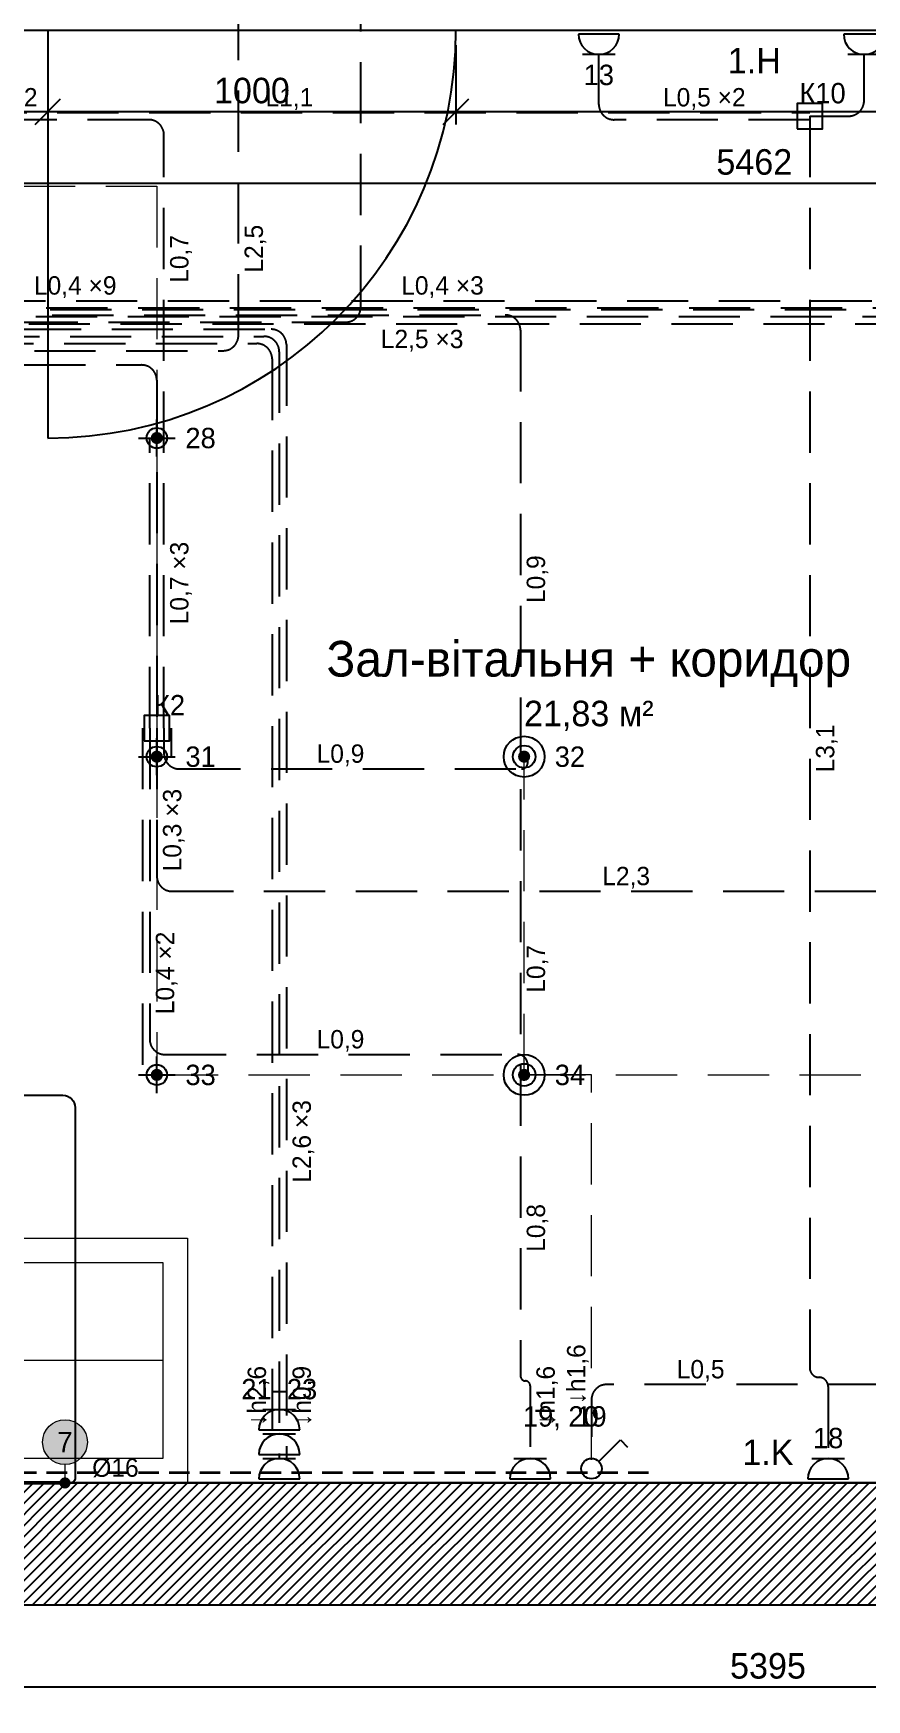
# Model space of a CAD drawing. Header units: millimetres. Extents: x -1100 to 7951, y -541 to 6973.
# Drawn here: x 2747 to 4789, y -531 to 3553 of the extents above; entities that cross this region are included whole.
import ezdxf
from ezdxf.enums import TextEntityAlignment as Align

# ---------------------------------------------------------------- set-up
doc = ezdxf.new("R2010")
doc.units = ezdxf.units.MM
doc.linetypes.add('E_CABLE_DASH', pattern=[225, 150, -75])
doc.linetypes.add('E_LED_DASH', pattern=[75, 50, -25])
doc.layers.add('A-AREA', color=8, linetype='Continuous', plot=False)
for name, color, linetype in [('A-DIMS', 2, 'Continuous'), ('A-DOOR', 3, 'Continuous'), ('A-TEXT', 7, 'Continuous'), ('A-WALL', 7, 'Continuous'), ('E-LED', 221, 'E_LED_DASH'), ('E-LIGHT', 6, 'Continuous'), ('E-LINK', 5, 'E_CABLE_DASH'), ('E-SOCKET', 1, 'Continuous'), ('E-SWITCH', 5, 'Continuous'), ('E-TEXT', 7, 'Continuous'), ('L-TEXT', 7, 'Continuous'), ('P-COLD', 5, 'Continuous'), ('P-FIXT', 7, 'Continuous'), ('P-SEWER', 34, 'Continuous'), ('P-SYMB', 8, 'Continuous'), ('P-TEXT', 7, 'Continuous'), ('W-BOX', 1, 'Continuous'), ('W-CABLE-DEVICE', 1, 'E_CABLE_DASH'), ('W-CABLE-DEVICE-RCD', 1, 'E_CABLE_DASH'), ('W-CABLE-LIGHT', 1, 'E_CABLE_DASH'), ('W-CABLE-LOW', 1, 'E_CABLE_DASH'), ('W-CABLE-SOCKET', 1, 'E_CABLE_DASH'), ('W-TEXT', 7, 'Continuous')]:
    doc.layers.add(name, color=color, linetype=linetype)
doc.styles.add('PLEX_LIGHT', font='IBMPlexSans-Light.ttf')
doc.dimstyles.new('PLAN', dxfattribs={"dimscale": 25, "dimtxt": 2.5, "dimasz": 2.5, "dimexe": 1.25, "dimexo": 1.5, "dimgap": 0.8, "dimtad": 1, "dimdec": 0, "dimtxsty": 'PLEX_LIGHT', "dimtsz": 1.25, "dimcen": 2.5, "dimdle": 1.25, "dimclrd": 2, "dimclre": 2, "dimclrt": 2, "dimazin": 3, "dimtfac": 1, "dimtmove": 0, "dimatfit": 3})

# ---------------------------------------------------------------- blocks, each defined once
blk = doc.blocks.new('E_SOCKET')
at = {"color": 0}
for p, q in [((-1.6, 2.4), (1.6, 2.4)), ((-2, 0.4), (2, 0.4))]:
    blk.add_line(p, q, dxfattribs=at)
blk.add_arc((0, 0.4), 2, 0, 180, dxfattribs=at)
at = {"style": 'PLEX_LIGHT', "flags": 1}
for tag in ['GROUP', 'H', 'ID']:
    blk.add_attdef(tag, (0, 0), '', height=2, dxfattribs=at)
blk = doc.blocks.new('E_SWITCH')
at = {"color": 0}
for p, q in [((0.71, 2.11), (2.83, 4.23)), ((2.83, 4.23), (3.54, 3.52))]:
    blk.add_line(p, q, dxfattribs=at)
blk.add_circle((0, 1.4), 1, dxfattribs=at)
at = {"style": 'PLEX_LIGHT', "flags": 1}
for tag in ['GROUP', 'H', 'ID']:
    blk.add_attdef(tag, (0, 0), '', height=2, dxfattribs=at)
blk = doc.blocks.new('E_DOWNLIGHT')
h = blk.add_hatch(color=0)
h.dxf.hatch_style = 1
edge = h.paths.add_edge_path()
edge.add_arc((0, 0), 0.6, 0, 360)
at = {"color": 0}
for p, q in [((0, -1.8), (0, 1.8)), ((-1.8, 0), (1.8, 0))]:
    blk.add_line(p, q, dxfattribs=at)
blk.add_circle((0, 0), 1, dxfattribs=at)
at = {"style": 'PLEX_LIGHT', "flags": 1}
for tag in ['GROUP', 'H', 'ID']:
    blk.add_attdef(tag, (0, 0), '', height=2, dxfattribs=at)
blk = doc.blocks.new('E_PENDANT')
h = blk.add_hatch(color=0)
h.dxf.hatch_style = 1
edge = h.paths.add_edge_path()
edge.add_arc((0, 0), 0.6, 0, 360)
at = {"color": 0}
for radius in [2, 1.1]:
    blk.add_circle((0, 0), radius, dxfattribs=at)
at = {"style": 'PLEX_LIGHT', "flags": 1}
for tag in ['GROUP', 'H', 'ID']:
    blk.add_attdef(tag, (0, 0), '', height=2, dxfattribs=at)

msp = doc.modelspace()

# ---------------------------------------------------------------- hatches: boundary and pattern name
at = {"layer": 'A-WALL'}
h = msp.add_hatch(dxfattribs=at)
h.set_pattern_fill('ANSI31', scale=6)
h.paths.add_polyline_path([(1750, 0), (1850, 0), (7245, 0), (7245, -300), (1850, -300), (1750, -300)])
at = {"layer": 'P-FIXT', "true_color": 0xffffff}
h = msp.add_hatch(color=7, dxfattribs=at)
h.dxf.hatch_style = 1
edge = h.paths.add_edge_path()
edge.add_arc((2825, 100), 55, 0, 360)
at = {"layer": 'P-FIXT', "true_color": 0x1f77b4}
h = msp.add_hatch(color=7, dxfattribs=at)
h.dxf.hatch_style = 1
edge = h.paths.add_edge_path()
edge.add_arc((2825, 0), 13.8, 0, 360)
at = {"layer": 'P-FIXT', "true_color": 0x8c564b}
h = msp.add_hatch(color=7, dxfattribs=at)
h.dxf.hatch_style = 1
edge = h.paths.add_edge_path()
edge.add_arc((2825, 0), 13.8, 0, 360)

# ---------------------------------------------------------------- linework, layer by layer
at = {"layer": 'A-AREA'}
msp.add_lwpolyline([(1850, 0), (1850, 2350), (2450, 2350), (2450, 2450), (0, 2450), (0, 3911), (1783, 3911), (1783, 3561), (7245, 3561), (7245, 0)], close=True, dxfattribs=at)
at = {"layer": 'A-DOOR'}
msp.add_line((2783, 3561), (2783, 2561), dxfattribs=at)
msp.add_arc((2783, 3561), 1000, -90, 0, dxfattribs=at)
at = {"layer": 'A-WALL'}
for p, q in [((1750, 0), (7245, 0)), ((7245, -300), (1750, -300))]:
    msp.add_line(p, q, dxfattribs=at)
at = {"layer": 'E-LED', "lineweight": 35}
msp.add_line((4255, 25), (1850, 25), dxfattribs=at)
at = {"layer": 'E-LINK', "lineweight": 18}
for points in [[(1333, 3178), (450, 3178), (3050, 3178), (3050, 2561), (3050, 1780), (3050, 1000), (5345, 1000), (6545, 1000), (6545, 2561), (5345, 2561)], [(3950, 1000), (3950, 1780)], [(4115, 56.5), (4115, 1000), (3950, 1000)]]:
    msp.add_lwpolyline(points, dxfattribs=at)
at = {"layer": 'P-COLD', "lineweight": 25, "true_color": 0x1f77b4}
msp.add_lwpolyline([(1850, 950), (2820, 950, -0.414214), (2850, 920), (2850, 12.5, -0.414214), (2837.5, 0), (2825, 0)], format="xyb", dxfattribs=at)
at = {"layer": 'P-FIXT', "lineweight": 18}
msp.add_line((2825, 13.8), (2825, 45), dxfattribs=at)
msp.add_circle((2825, 100), 55, dxfattribs=at)
at = {"layer": 'P-SEWER', "lineweight": 50, "true_color": 0x8c564b}
msp.add_lwpolyline([(1917.4, 3.4), (1919, 1.7, 0.198912), (1923.1, 0), (2825, 0)], format="xyb", dxfattribs=at)
at = {"layer": 'P-SYMB', "lineweight": 18}
for points in [[(3125, 0), (2525, 0), (2525, 600), (3125, 600)], [(3065, 60), (2585, 60), (2585, 540), (3065, 540)]]:
    msp.add_lwpolyline(points, close=True, dxfattribs=at)
msp.add_lwpolyline([(3065, 300), (2585, 300)], dxfattribs=at)
at = {"layer": 'W-BOX'}
for points in [[(4618.8, 3318.8), (4681.2, 3318.8), (4681.2, 3381.2), (4618.8, 3381.2)], [(3018.8, 1818.8), (3081.2, 1818.8), (3081.2, 1881.2), (3018.8, 1881.2)]]:
    msp.add_lwpolyline(points, close=True, dxfattribs=at)
at = {"layer": 'W-CABLE-DEVICE', "true_color": 0x4fb0a0}
msp.add_lwpolyline([(339.6, 2525), (339.6, 2860, -0.414214), (377.1, 2897.5), (6912.5, 2897.5, -0.414214), (6950, 2860), (6950, 252.5, -0.414214), (6947.5, 250), (6947.5, 250, 0.414214), (6945, 247.5), (6945, 60)], format="xyb", dxfattribs=at)
at = {"layer": 'W-CABLE-DEVICE', "true_color": 0x5f9ed1}
msp.add_lwpolyline([(427.1, 2525), (427.1, 2790, -0.414214), (464.6, 2827.5), (3330, 2827.5, -0.414214), (3367.5, 2790), (3367.5, 60)], format="xyb", dxfattribs=at)
at = {"layer": 'W-CABLE-DEVICE', "true_color": 0xe67f8a}
msp.add_lwpolyline([(310.4, 2525), (310.4, 2755, -0.414214), (347.9, 2792.5), (3295, 2792.5, -0.414214), (3332.5, 2755), (3332.5, 60)], format="xyb", dxfattribs=at)
at = {"layer": 'W-CABLE-DEVICE-RCD', "true_color": 0xc2185b}
msp.add_lwpolyline([(325, 2525), (325, 2772.5, -0.414214), (362.5, 2810), (3312.5, 2810, -0.414214), (3350, 2772.5), (3350, 60)], format="xyb", dxfattribs=at)
at = {"layer": 'W-CABLE-LIGHT', "true_color": 0xa6761d}
msp.add_lwpolyline([(193.8, 2525), (193.8, 2807.5, -0.414214), (231.2, 2845), (3512.5, 2845, 0.414214), (3550, 2882.5), (3550, 5112.5, -0.414214), (3587.5, 5150), (6159.2, 5150, -0.414214), (6168.8, 5140.5), (6168.8, 5131)], format="xyb", dxfattribs=at)
at = {"layer": 'W-CABLE-LIGHT', "true_color": 0xf28e2b}
for points in [[(3067.5, 1850), (3067.5, 3303.8, 0.414214), (3030, 3341.2), (2291.8, 3341.2, -0.414214), (2254.2, 3378.8), (2254.2, 3448)], [(1150, 2740), (3012.5, 2740, -0.414214), (3050, 2702.5), (3050, 1850)], [(3032.5, 1850), (3032.5, 1087.5, 0.414214), (3070, 1050), (3933.8, 1050, -0.414214), (3958.8, 1025), (3958.8, 1000)], [(3050, 1850), (3050, 1487.5, 0.414214), (3087.5, 1450), (5350, 1450)], [(3067.5, 1850), (3067.5, 1787.5, 0.414214), (3105, 1750), (3943.8, 1750, 0.414214), (3958.8, 1765), (3958.8, 1780)], [(5332.5, 1450), (5332.5, 278.8, -0.414214), (5295, 241.2), (4152.5, 241.2, 0.414214), (4115, 203.8), (4115, 113)]]:
    msp.add_lwpolyline(points, format="xyb", dxfattribs=at)
for points in [[(3032.5, 1850), (3032.5, 2561)], [(3015, 1850), (3015, 1000)], [(3085, 1850), (3085, 1780)]]:
    msp.add_lwpolyline(points, dxfattribs=at)
at = {"layer": 'W-CABLE-LOW'}
for points in [[(500, 2525), (500, 2685, 0.414214), (462.5, 2722.5), (313.8, 2722.5, -0.414214), (276.2, 2760), (276.2, 2838.8, -0.414214), (313.8, 2876.2), (6712.5, 2876.2, 0.414214), (6750, 2913.8), (6750, 6132.5, -0.414214), (6767.5, 6150), (6767.5, 6150, 0.414214), (6785, 6167.5), (6785, 6196)], [(456.2, 2525), (456.2, 2632.5, 0.414214), (418.8, 2670), (261.2, 2670, -0.414214), (223.8, 2707.5), (223.8, 2803.8, -0.414214), (261.2, 2841.2), (4912.5, 2841.2, 0.414214), (4950, 2878.8), (4950, 3346.5, 0.414214), (4946.5, 3350), (4946.5, 3350, -0.414214), (4943, 3353.5), (4943, 3376)], [(470.8, 2525), (470.8, 2650, 0.414214), (433.3, 2687.5), (278.8, 2687.5, -0.414214), (241.2, 2725), (241.2, 2821.2, -0.414214), (278.8, 2858.8), (5112.5, 2858.8, 0.414214), (5150, 2896.2), (5150, 3336.5, 0.414214), (5136.5, 3350), (5136, 3350, -0.414214), (5123, 3363), (5123, 3376)]]:
    msp.add_lwpolyline(points, format="xyb", dxfattribs=at)
at = {"layer": 'W-CABLE-SOCKET', "true_color": 0x7f7fc9}
msp.add_lwpolyline([(266.7, 2525), (266.7, 2842.5, -0.414214), (304.2, 2880), (6212.5, 2880, 0.414214), (6250, 2917.5), (6250, 6122.5, 0.414214), (6222.5, 6150), (6204.5, 6150, 0.414214), (6195, 6140.5), (6195, 6131)], format="xyb", dxfattribs=at)
at = {"layer": 'W-CABLE-SOCKET', "true_color": 0x76b7b2}
msp.add_lwpolyline([(237.5, 2525), (237.5, 2737.5, -0.414214), (275, 2775), (3212.5, 2775, 0.414214), (3250, 2812.5), (3250, 5142.8, 0.414214), (3242.8, 5150), (3242.8, 5150, 0.414214), (3235.5, 5142.8), (3235.5, 5131)], format="xyb", dxfattribs=at)
at = {"layer": 'W-CABLE-SOCKET', "true_color": 0x4e79a7}
for points in [[(4650, 3341.2), (4170.5, 3341.2, -0.414214), (4133, 3378.8), (4133, 3501)], [(4650, 3350), (4745.5, 3350, 0.414214), (4783, 3387.5), (4783, 3501)], [(222.9, 2525), (222.9, 2564.6, -0.414214), (258.3, 2600), (258.3, 2600, 0.414214), (293.8, 2635.4), (293.8, 3321.2, -0.414214), (331.2, 3358.8), (4650, 3358.8)], [(4650, 3350), (4650, 281.2, 0.414214), (4672.5, 258.8), (4672.5, 258.8, -0.414214), (4695, 236.2), (4695, 60)]]:
    msp.add_lwpolyline(points, format="xyb", dxfattribs=at)
at = {"layer": 'W-CABLE-SOCKET', "true_color": 0x5f9ed1}
msp.add_lwpolyline([(281.2, 2525), (281.2, 2825, -0.414214), (318.8, 2862.5), (3903.8, 2862.5, -0.414214), (3941.2, 2825), (3941.2, 261.9, 0.414214), (3953.1, 250), (3953.1, 250, -0.414214), (3965, 238.1), (3965, 60)], format="xyb", dxfattribs=at)

# ---------------------------------------------------------------- block references
at = {"layer": 'E-LIGHT', "xscale": 25, "yscale": 25}
for name, p in [('E_DOWNLIGHT', (3050, 2561)), ('E_DOWNLIGHT', (3050, 1780)), ('E_PENDANT', (3950, 1780)), ('E_DOWNLIGHT', (3050, 1000)), ('E_PENDANT', (3950, 1000))]:
    msp.add_blockref(name, p, dxfattribs=at)
at = {"layer": 'E-SOCKET', "xscale": 25, "yscale": 25, "rotation": -180}
for p in [(4133, 3561), (4783, 3561)]:
    msp.add_blockref('E_SOCKET', p, dxfattribs=at)
at = {"layer": 'E-SOCKET', "xscale": 25, "yscale": 25}
for p in [(3350, 120), (3350, 60), (3350, 0), (3965, 0), (4695, 0)]:
    msp.add_blockref('E_SOCKET', p, dxfattribs=at)
at = {"layer": 'E-SWITCH', "xscale": 25, "yscale": 25}
msp.add_blockref('E_SWITCH', (4115, 0), dxfattribs=at)

# ---------------------------------------------------------------- texts
at = {"layer": 'A-TEXT', "style": 'PLEX_LIGHT'}
for s, height, p in [('1.H', 62.5, (4514, 3486)), ('Зал-вітальня + коридор', 87.5, (4108.5, 2020)), ('1.K', 62.5, (4547.5, 75))]:
    msp.add_text(s, height=height, dxfattribs=at).set_placement(p, align=Align.MIDDLE_CENTER)
at = {"layer": 'A-TEXT', "insert": (4108.5, 1880), "char_height": 62.5, "attachment_point": 5, "style": 'PLEX_LIGHT'}
msp.add_mtext('21,83 м²', dxfattribs=at)
at = {"layer": 'E-TEXT', "style": 'PLEX_LIGHT'}
for s, p in [('13', (4133, 3451)), ('21–23', (3350, 230)), ('19, 20', (4040, 163)), ('18', (4695, 110))]:
    msp.add_text(s, height=50, dxfattribs=at).set_placement(p, align=Align.MIDDLE_CENTER)
for s, p in [('28', (3120, 2561)), ('31', (3120, 1780)), ('32', (4025, 1780)), ('33', (3120, 1000)), ('34', (4025, 1000))]:
    msp.add_text(s, height=50, dxfattribs=at).set_placement(p, align=Align.MIDDLE_LEFT)
at = {"layer": 'L-TEXT', "style": 'PLEX_LIGHT'}
for s, p in [('28', (3120, 2561)), ('31', (3120, 1780)), ('32', (4025, 1780)), ('33', (3120, 1000)), ('34', (4025, 1000))]:
    msp.add_text(s, height=50, dxfattribs=at).set_placement(p, align=Align.MIDDLE_LEFT)
msp.add_text('19', height=50, dxfattribs=at).set_placement((4115, 163), align=Align.MIDDLE_CENTER)
at = {"layer": 'P-FIXT', "style": 'PLEX_LIGHT'}
msp.add_text('7', height=50, dxfattribs=at).set_placement((2825, 100), align=Align.MIDDLE_CENTER)
at = {"layer": 'P-TEXT', "true_color": 0x1f77b4, "style": 'PLEX_LIGHT'}
msp.add_text('Ø16', height=45, dxfattribs=at).set_placement((2948.6, 37.5), align=Align.MIDDLE_CENTER)
at = {"layer": 'W-CABLE-DEVICE', "true_color": 0xe67f8a, "style": 'PLEX_LIGHT'}
msp.add_text('↓h2,6', height=45, rotation=90, dxfattribs=at).set_placement((3295, 213.2), align=Align.MIDDLE_CENTER)
at = {"layer": 'W-CABLE-DEVICE', "true_color": 0x5f9ed1, "style": 'PLEX_LIGHT'}
msp.add_text('↓h0,9', height=45, rotation=90, dxfattribs=at).set_placement((3405, 213.2), align=Align.MIDDLE_CENTER)
at = {"layer": 'W-CABLE-LIGHT', "true_color": 0xf28e2b, "style": 'PLEX_LIGHT'}
for s, p in [('L0,7', (3105, 3000)), ('L0,7 ×3', (3105, 2205.5)), ('L0,3 ×3', (3087.5, 1600)), ('L0,4 ×2', (3070, 1250)), ('↓h1,6', (4077.5, 266.2))]:
    msp.add_text(s, height=45, rotation=90, dxfattribs=at).set_placement(p, align=Align.MIDDLE_CENTER)
for s, p in [('L0,9', (3500, 1787.5)), ('L2,3', (4200, 1487.5)), ('L0,9', (3500, 1087.5)), ('L0,5', (4382.5, 278.8))]:
    msp.add_text(s, height=45, dxfattribs=at).set_placement(p, align=Align.MIDDLE_CENTER)
at = {"layer": 'W-CABLE-SOCKET', "true_color": 0x4e79a7, "style": 'PLEX_LIGHT'}
for s, p in [('L1,1', (3374.9, 3396.2)), ('L0,5 ×2', (4391.5, 3396.2))]:
    msp.add_text(s, height=45, dxfattribs=at).set_placement(p, align=Align.MIDDLE_CENTER)
at = {"layer": 'W-CABLE-SOCKET', "true_color": 0x76b7b2, "style": 'PLEX_LIGHT'}
msp.add_text('L2,5', height=45, rotation=90, dxfattribs=at).set_placement((3287.5, 3025), align=Align.MIDDLE_CENTER)
at = {"layer": 'W-CABLE-SOCKET', "true_color": 0x5f9ed1, "style": 'PLEX_LIGHT'}
for s, p in [('L0,9', (3978.8, 2215)), ('L0,7', (3978.8, 1260)), ('L0,8', (3978.8, 625)), ('↓h1,6', (4002.5, 213.2))]:
    msp.add_text(s, height=45, rotation=90, dxfattribs=at).set_placement(p, align=Align.MIDDLE_CENTER)
at = {"layer": 'W-CABLE-SOCKET', "true_color": 0x4e79a7, "style": 'PLEX_LIGHT'}
msp.add_text('L3,1', height=45, rotation=90, dxfattribs=at).set_placement((4687.5, 1800), align=Align.MIDDLE_CENTER)
at = {"layer": 'W-TEXT', "style": 'PLEX_LIGHT'}
for s, height, p in [('К10', 50, (4681.2, 3406.2)), ('L0,8 ×2', 45, (2656.5, 3396.2)), ('L0,4 ×9', 45, (2850, 2935)), ('L0,4 ×3', 45, (3750, 2935)), ('L2,5 ×3', 45, (3700, 2803.8)), ('К2', 50, (3081.2, 1906.2))]:
    msp.add_text(s, height=height, dxfattribs=at).set_placement(p, align=Align.MIDDLE_CENTER)
msp.add_text('L2,6 ×3', height=45, rotation=90, dxfattribs=at).set_placement((3405, 837), align=Align.MIDDLE_CENTER)

# ---------------------------------------------------------------- dimensions: what is measured, and where the dimension line sits
at = {"layer": 'A-DIMS'}
for base, p1, p2 in [((1783, 3361), (1783, 3561), (2783, 3561)), ((1783, 3186), (1783, 3561), (7245, 3561)), ((2783, 3361), (2783, 3561), (3783, 3561)), ((3783, 3361), (3783, 3561), (6095, 3561)), ((1850, -500), (1850, 0), (7245, 0))]:
    msp.add_linear_dim(base=base, p1=p1, p2=p2, dimstyle='PLAN', dxfattribs=at).render()

doc.saveas('drawing.dxf')
